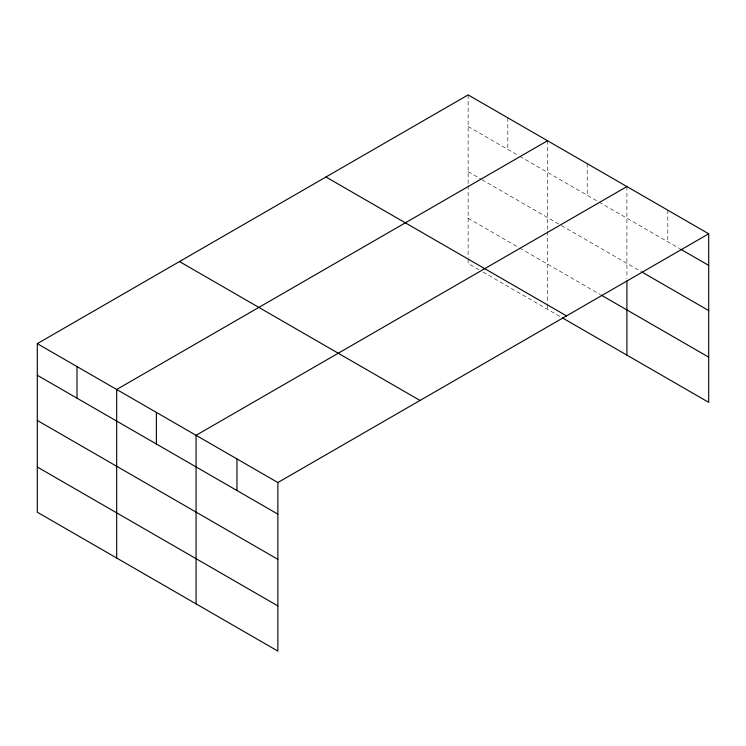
<?xml version="1.0" encoding="UTF-8"?>
<svg xmlns="http://www.w3.org/2000/svg" width="746" height="746" viewBox="0 0 746 746"><rect width="100%" height="100%" fill="white"/><g stroke="black" fill="none" stroke-linecap="round" stroke-linejoin="round"><path stroke-width="0.56" stroke-dasharray="3.73 2.8" d="M468.134 126.512L518.75 155.727M519.738 156.306L598.133 201.56M599.122 202.138L679.774 248.698M468.134 171.701L481.039 179.152M482.028 179.73L560.423 224.984M561.412 225.562L640.87 271.432M468.134 218.27L518.75 247.485M519.738 248.064L600.12 294.465M479.053 269.763L468.134 263.459L468.134 258.825M483.026 272.057L561.412 317.32M667.801 210.185L667.801 241.788M626.91 186.575L626.91 278.5M587.214 163.654L587.214 195.256M547.527 140.742L547.527 230.346M547.527 231.502L547.527 303.501M547.527 304.657L547.527 309.292M507.83 117.821L507.83 149.424M468.134 94.91L468.134 184.514M468.134 185.67L468.134 257.668"/><path stroke-width="1.12" d="M37.3 343.654L277.866 482.541L277.866 651.09L37.3 512.204L37.3 343.654L468.134 94.91L708.7 233.796L708.7 402.346L562.409 317.889M547.527 140.742L116.684 389.487L116.684 558.036M626.91 186.575L196.067 435.319L196.067 603.868M277.866 482.541L708.7 233.796M680.772 249.276L708.7 265.399M641.868 272.01L708.7 310.588M601.108 295.043L708.7 357.157M325.965 176.998L566.522 315.884M179.478 261.566L420.035 400.453M37.3 375.257L277.866 514.143M37.3 420.446L277.866 559.332M37.3 467.015L277.866 605.901M626.91 280.832L626.91 355.124M236.967 458.93L236.967 490.532M156.38 412.398L156.38 444.001M76.997 366.566L76.997 398.168"/></g></svg>
